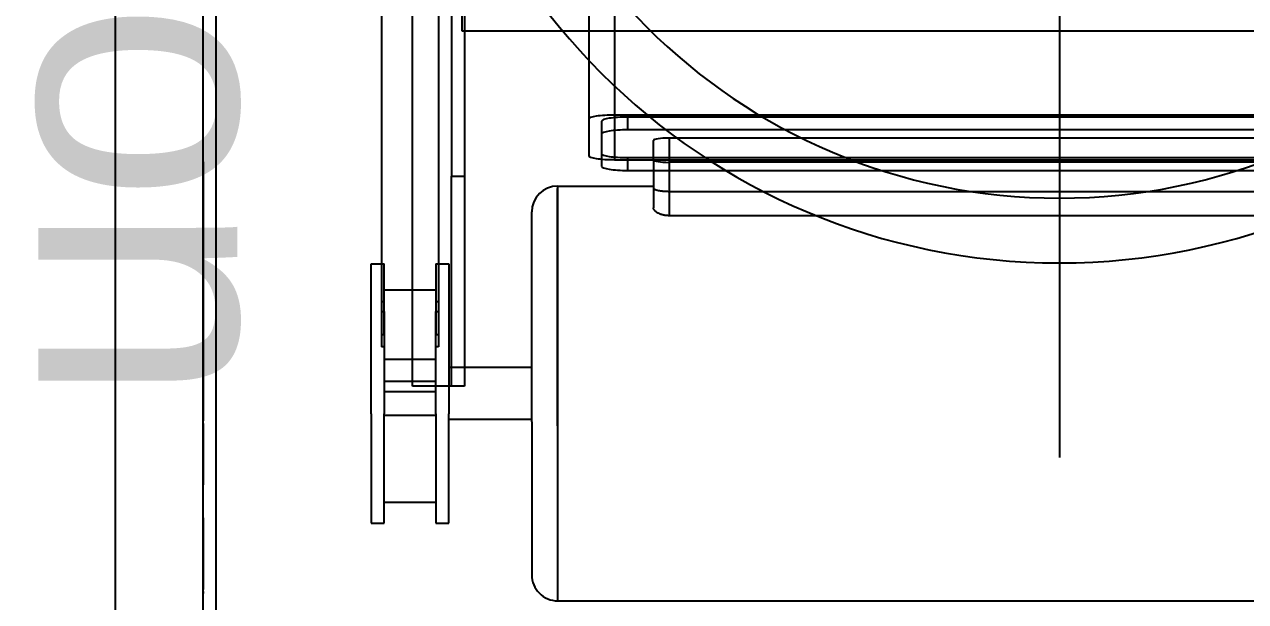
# Model space of a CAD drawing. Header units: millimetres. Extents: x 522027 to 600964, y -380282 to -298602.
# Drawn here: x 560991.7 to 561462.8, y -340154.8 to -339932.1 of the extents above; entities that cross this region are included whole.
import ezdxf

# ---------------------------------------------------------------- set-up
doc = ezdxf.new("R2010")
doc.units = ezdxf.units.MM
doc.layers.add('3-BAT C-Niveau -2', color=7, linetype='Continuous')
doc.layers.add('prlm-VMC', color=82, linetype='Continuous', lineweight=25)
doc.styles.add('Arial', font='arial.ttf')

msp = doc.modelspace()

# ---------------------------------------------------------------- linework, layer by layer
at = {"layer": 'prlm-VMC'}
for p, q in [((561391, -339178.89), (561391, -340099.13)), ((561065.71, -340238.63), (561065.71, -339364.63)), ((561141.46, -340071.63), (561141.46, -339396.63)), ((561060.71, -340174.43), (561060.71, -339428.83)), ((561065.71, -340174.43), (561065.71, -339428.83)), ((561160.46, -339642.63), (561160.46, -339934.63)), ((561129.46, -339721.74), (561129.46, -340056.44)), ((561151.46, -339721.74), (561151.46, -340056.44)), ((561156.46, -339778.4), (561156.46, -339990.63)), ((561161.46, -339834.79), (561161.46, -339990.63)), ((561026.71, -339909.63), (561026.71, -340181.51)), ((561209.41, -339920.55), (561209.41, -339934.63)), ((561219.41, -339917.16), (561219.41, -339967.09)), ((561160.46, -339934.63), (561609.96, -339934.63)), ((561209.41, -339934.63), (561209.41, -339982.73)), ((561219.41, -339934.63), (561219.41, -339984.3)), ((561551.01, -339967.09), (561219.41, -339967.09)), ((561224.41, -339967.87), (561224.41, -339972.81)), ((561546.01, -339967.87), (561224.41, -339967.87)), ((561214.41, -339969.44), (561214.41, -339981.95)), ((561546.01, -339972.81), (561224.41, -339972.81)), ((561234.41, -339984.39), (561234.41, -339976.88)), ((561240.41, -339975.94), (561240.41, -339996.52)), ((561240.41, -339975.94), (561530.01, -339975.94)), ((561214.41, -339981.95), (561214.41, -339986.89)), ((561060.71, -339985.19), (561060.7, -339985.19)), ((561060.7, -339985.19), (561060.71, -339985.19)), ((561060.7, -339985.19), (561060.7, -339985.19)), ((561060.7, -339985.19), (561060.7, -339987.25)), ((561060.71, -339987.25), (561060.7, -339987.25)), ((561060.7, -339987.25), (561060.7, -339991.22)), ((561219.41, -339984.3), (561551.01, -339984.3)), ((561224.41, -339983.51), (561224.41, -339988.45)), ((561224.41, -339983.51), (561546.01, -339983.51)), ((561234.41, -339984.39), (561234.41, -340002.84)), ((561240.41, -339985.32), (561240.41, -340005.91)), ((561530.01, -339985.32), (561240.41, -339985.32)), ((561060.71, -339988.28), (561060.7, -339988.28)), ((561060.71, -339988.57), (561060.7, -339988.57)), ((561060.7, -339989.11), (561060.71, -339989.11)), ((561060.71, -339989.5), (561060.7, -339989.5)), ((561060.71, -339989.5), (561060.7, -339989.5)), ((561060.71, -339989.71), (561060.7, -339989.71)), ((561060.71, -339989.71), (561060.7, -339989.71)), ((561060.71, -339990.5), (561060.7, -339990.5)), ((561060.71, -339990.55), (561060.7, -339990.55)), ((561060.71, -339990.86), (561060.7, -339990.86)), ((561060.71, -339990.93), (561060.7, -339990.93)), ((561060.71, -339991.01), (561060.7, -339991.01)), ((561060.71, -339991.01), (561060.7, -339991.01)), ((561060.71, -339991.22), (561060.7, -339991.22)), ((561060.7, -339991.22), (561060.7, -340011.56)), ((561060.71, -339991.32), (561060.7, -339991.32)), ((561060.71, -339991.32), (561060.7, -339991.32)), ((561156.46, -339990.63), (561161.46, -339990.63)), ((561156.46, -340071.63), (561156.46, -339990.63)), ((561161.46, -339990.63), (561161.46, -340071.63)), ((561224.41, -339988.45), (561546.01, -339988.45)), ((561060.71, -339992.14), (561060.7, -339992.14)), ((561060.71, -339994.69), (561060.7, -339994.69)), ((561060.71, -339994.69), (561060.7, -339994.69)), ((561060.7, -339994.69), (561060.71, -339994.69)), ((561060.71, -339994.96), (561060.7, -339994.96)), ((561060.71, -339994.96), (561060.7, -339994.96)), ((561060.71, -339994.96), (561060.7, -339994.96)), ((561060.71, -339995.02), (561060.7, -339995.02)), ((561060.71, -339995.09), (561060.7, -339995.09)), ((561060.71, -339995.46), (561060.7, -339995.46)), ((561197.44, -339994.46), (561197.44, -340153.48)), ((561197.44, -339994.46), (561234.41, -339994.46)), ((561197.44, -340086.98), (561197.44, -339995.45)), ((561234.41, -339995.33), (561234.42, -339995.37)), ((561234.42, -339995.37), (561234.44, -339995.41)), ((561234.44, -339995.41), (561234.46, -339995.46)), ((561234.46, -339995.46), (561234.5, -339995.5)), ((561234.5, -339995.5), (561234.56, -339995.54)), ((561234.56, -339995.54), (561234.62, -339995.59)), ((561234.62, -339995.59), (561234.7, -339995.63)), ((561234.7, -339995.63), (561234.78, -339995.68)), ((561234.78, -339995.68), (561234.88, -339995.73)), ((561234.88, -339995.73), (561234.99, -339995.77)), ((561234.99, -339995.77), (561235.11, -339995.82)), ((561235.11, -339995.82), (561235.24, -339995.87)), ((561235.24, -339995.87), (561235.38, -339995.91)), ((561235.38, -339995.91), (561235.53, -339995.96)), ((561235.53, -339995.96), (561235.69, -339996)), ((561235.69, -339996), (561235.86, -339996.04)), ((561235.86, -339996.04), (561236.04, -339996.09)), ((561236.04, -339996.09), (561236.22, -339996.13)), ((561236.22, -339996.13), (561236.41, -339996.16)), ((561236.41, -339996.16), (561236.61, -339996.2)), ((561236.61, -339996.2), (561236.82, -339996.24)), ((561236.82, -339996.24), (561237.04, -339996.28)), ((561237.04, -339996.28), (561237.27, -339996.31)), ((561237.27, -339996.31), (561237.5, -339996.34)), ((561237.5, -339996.34), (561237.75, -339996.37)), ((561237.75, -339996.37), (561238, -339996.4)), ((561238, -339996.4), (561238.26, -339996.42)), ((561238.26, -339996.42), (561238.52, -339996.45)), ((561238.52, -339996.45), (561238.79, -339996.47)), ((561238.79, -339996.47), (561239.06, -339996.48)), ((561239.06, -339996.48), (561239.33, -339996.5)), ((561239.33, -339996.5), (561239.6, -339996.51)), ((561239.6, -339996.51), (561239.88, -339996.51)), ((561239.88, -339996.51), (561240.15, -339996.52)), ((561240.15, -339996.52), (561240.41, -339996.52)), ((561240.41, -339996.52), (561530.01, -339996.52)), ((561187.44, -340005.32), (561187.44, -340004.46)), ((561187.44, -340085.41), (561187.44, -340005.32)), ((561234.42, -340002.96), (561234.41, -340002.84)), ((561234.44, -340003.08), (561234.42, -340002.96)), ((561234.46, -340003.21), (561234.44, -340003.08)), ((561234.5, -340003.33), (561234.46, -340003.21)), ((561234.56, -340003.46), (561234.5, -340003.33)), ((561234.62, -340003.58), (561234.56, -340003.46)), ((561234.7, -340003.71), (561234.62, -340003.58)), ((561234.78, -340003.84), (561234.7, -340003.71)), ((561234.88, -340003.96), (561234.78, -340003.84)), ((561234.99, -340004.09), (561234.88, -340003.96)), ((561235.11, -340004.21), (561234.99, -340004.09)), ((561235.24, -340004.33), (561235.11, -340004.21)), ((561235.38, -340004.44), (561235.24, -340004.33)), ((561235.53, -340004.56), (561235.38, -340004.44)), ((561235.69, -340004.67), (561235.53, -340004.56)), ((561235.86, -340004.78), (561235.69, -340004.67)), ((561236.04, -340004.88), (561235.86, -340004.78)), ((561236.22, -340004.98), (561236.04, -340004.88)), ((561236.41, -340005.07), (561236.22, -340004.98)), ((561236.61, -340005.16), (561236.41, -340005.07)), ((561236.82, -340005.25), (561236.61, -340005.16)), ((561237.04, -340005.34), (561236.82, -340005.25)), ((561237.27, -340005.42), (561237.04, -340005.34)), ((561237.5, -340005.49), (561237.27, -340005.42)), ((561237.75, -340005.56), (561237.5, -340005.49)), ((561238, -340005.63), (561237.75, -340005.56)), ((561238.26, -340005.68), (561238, -340005.63)), ((561238.52, -340005.74), (561238.26, -340005.68)), ((561238.79, -340005.78), (561238.52, -340005.74)), ((561239.06, -340005.82), (561238.79, -340005.78)), ((561239.33, -340005.85), (561239.06, -340005.82)), ((561239.6, -340005.88), (561239.33, -340005.85)), ((561239.88, -340005.89), (561239.6, -340005.88)), ((561240.15, -340005.9), (561239.88, -340005.89)), ((561240.41, -340005.91), (561240.15, -340005.9)), ((561530.01, -340005.91), (561240.41, -340005.91)), ((561060.71, -340007.98), (561060.7, -340007.98)), ((561060.71, -340007.98), (561060.7, -340007.98)), ((561060.7, -340008.11), (561060.71, -340008.11)), ((561060.7, -340008.11), (561060.7, -340008.75)), ((561060.71, -340008.36), (561060.7, -340008.36)), ((561060.71, -340008.49), (561060.7, -340008.49)), ((561060.71, -340008.75), (561060.7, -340008.75)), ((561060.71, -340008.75), (561060.7, -340008.75)), ((561060.7, -340008.75), (561060.7, -340011.16)), ((561060.71, -340009.09), (561060.7, -340009.09)), ((561060.71, -340009.82), (561060.7, -340009.82)), ((561060.71, -340010.01), (561060.7, -340010.01)), ((561060.71, -340010.46), (561060.7, -340010.46)), ((561060.71, -340010.46), (561060.7, -340010.46)), ((561060.71, -340011.16), (561060.7, -340011.16)), ((561060.71, -340011.16), (561060.7, -340011.16)), ((561060.7, -340011.16), (561060.7, -340011.28)), ((561060.71, -340011.28), (561060.7, -340011.28)), ((561060.71, -340011.28), (561060.7, -340011.28)), ((561060.7, -340011.28), (561060.7, -340011.31)), ((561060.71, -340011.31), (561060.7, -340011.31)), ((561060.71, -340011.31), (561060.7, -340011.31)), ((561060.7, -340011.31), (561060.7, -340011.94)), ((561060.71, -340011.32), (561060.7, -340011.32)), ((561060.71, -340011.56), (561060.7, -340011.56)), ((561060.7, -340011.56), (561060.7, -340012.01)), ((561060.71, -340011.72), (561060.7, -340011.72)), ((561060.71, -340011.89), (561060.7, -340011.89)), ((561060.71, -340011.94), (561060.7, -340011.94)), ((561060.71, -340011.94), (561060.7, -340011.94)), ((561060.7, -340011.94), (561060.7, -340023.7)), ((561060.71, -340012.01), (561060.7, -340012.01)), ((561060.7, -340012.01), (561060.7, -340013.23)), ((561060.71, -340012.39), (561060.7, -340012.39)), ((561060.71, -340013.11), (561060.7, -340013.11)), ((561060.71, -340013.23), (561060.7, -340013.23)), ((561060.7, -340013.23), (561060.7, -340013.54)), ((561060.71, -340013.54), (561060.7, -340013.54)), ((561060.71, -340019.72), (561060.7, -340019.72)), ((561060.7, -340022.87), (561060.71, -340022.87)), ((561060.7, -340022.87), (561060.7, -340023.34)), ((561060.71, -340023.34), (561060.7, -340023.34)), ((561060.71, -340023.34), (561060.7, -340023.34)), ((561060.7, -340023.34), (561060.7, -340032.89)), ((561060.71, -340023.6), (561060.7, -340023.6)), ((561060.71, -340023.7), (561060.7, -340023.7)), ((561060.7, -340023.7), (561060.7, -340023.94)), ((561060.71, -340023.94), (561060.7, -340023.94)), ((561060.7, -340023.94), (561060.7, -340024.64)), ((561060.71, -340024.04), (561060.7, -340024.04)), ((561060.71, -340024.64), (561060.7, -340024.64)), ((561125.46, -340082.28), (561125.46, -340024.46)), ((561125.46, -340024.46), (561126.3, -340024.46)), ((561126.3, -340024.46), (561127.13, -340024.46)), ((561127.13, -340024.46), (561127.96, -340024.46)), ((561127.96, -340024.46), (561128.8, -340024.46)), ((561128.8, -340024.46), (561129.63, -340024.46)), ((561129.63, -340024.46), (561130.46, -340024.46)), ((561130.46, -340051.75), (561130.46, -340024.46)), ((561150.46, -340024.46), (561150.46, -340051.75)), ((561150.46, -340024.46), (561151.3, -340024.46)), ((561151.3, -340024.46), (561152.13, -340024.46)), ((561152.13, -340024.46), (561152.96, -340024.46)), ((561152.96, -340024.46), (561153.8, -340024.46)), ((561153.8, -340024.46), (561154.63, -340024.46)), ((561154.63, -340024.46), (561155.46, -340024.46)), ((561155.46, -340024.46), (561155.46, -340082.28)), ((561060.71, -340025.49), (561060.7, -340025.49)), ((561060.71, -340026.16), (561060.7, -340026.16)), ((561060.7, -340026.68), (561060.71, -340026.68)), ((561060.71, -340026.68), (561060.7, -340026.68)), ((561060.71, -340027.17), (561060.7, -340027.17)), ((561060.71, -340027.17), (561060.7, -340027.17)), ((561060.71, -340027.53), (561060.7, -340027.53)), ((561060.71, -340029.17), (561060.7, -340029.17)), ((561060.71, -340029.17), (561060.7, -340029.17)), ((561060.7, -340029.17), (561060.7, -340035.33)), ((561060.71, -340032.89), (561060.7, -340032.89)), ((561060.7, -340032.89), (561060.7, -340040.06)), ((561130.46, -340051.75), (561130.46, -340034.46)), ((561130.46, -340034.46), (561133.8, -340034.46)), ((561133.8, -340034.46), (561137.13, -340034.46)), ((561137.13, -340034.46), (561140.46, -340034.46)), ((561140.46, -340034.46), (561143.8, -340034.46)), ((561143.8, -340034.46), (561147.13, -340034.46)), ((561147.13, -340034.46), (561150.46, -340034.46)), ((561150.46, -340034.46), (561150.46, -340052.04)), ((561060.71, -340034.63), (561060.7, -340034.63)), ((561060.71, -340034.82), (561060.7, -340034.82)), ((561060.71, -340035), (561060.7, -340035)), ((561060.71, -340035.33), (561060.7, -340035.33)), ((561060.71, -340035.33), (561060.7, -340035.33)), ((561060.71, -340035.38), (561060.7, -340035.38)), ((561060.71, -340035.38), (561060.7, -340035.38)), ((561060.71, -340035.69), (561060.7, -340035.69)), ((561060.71, -340037.78), (561060.7, -340037.78)), ((561060.71, -340037.78), (561060.7, -340037.78)), ((561060.7, -340038.25), (561060.71, -340038.25)), ((561060.71, -340038.34), (561060.7, -340038.34)), ((561060.71, -340038.34), (561060.7, -340038.34)), ((561130.46, -340039.1), (561129.46, -340039.1)), ((561151.46, -340039.1), (561150.46, -340039.1)), ((561060.71, -340039.92), (561060.7, -340039.92)), ((561060.71, -340040.06), (561060.7, -340040.06)), ((561060.7, -340040.06), (561060.7, -340040.85)), ((561060.71, -340040.27), (561060.7, -340040.27)), ((561060.71, -340040.85), (561060.7, -340040.85)), ((561060.7, -340040.85), (561060.7, -340041.04)), ((561060.71, -340041.04), (561060.7, -340041.04)), ((561060.7, -340041.04), (561060.7, -340041.5)), ((561060.71, -340041.5), (561060.7, -340041.5)), ((561060.7, -340041.5), (561060.7, -340045.04)), ((561060.71, -340043), (561060.7, -340043)), ((561129.46, -340042.91), (561130.46, -340042.91)), ((561130.46, -340042.91), (561130.46, -340056.44)), ((561150.46, -340042.91), (561151.46, -340042.91)), ((561150.46, -340056.44), (561150.46, -340042.91)), ((561060.71, -340045.04), (561060.7, -340045.04)), ((561060.7, -340045.04), (561060.7, -340045.47)), ((561060.71, -340045.31), (561060.7, -340045.31)), ((561060.71, -340045.47), (561060.7, -340045.47)), ((561060.7, -340045.47), (561060.7, -340045.78)), ((561060.7, -340045.78), (561060.71, -340045.78)), ((561060.7, -340045.78), (561060.7, -340045.88)), ((561060.71, -340045.82), (561060.7, -340045.82)), ((561060.71, -340045.86), (561060.7, -340045.86)), ((561060.71, -340045.88), (561060.7, -340045.88)), ((561060.7, -340045.88), (561060.7, -340048.8)), ((561060.71, -340046.26), (561060.7, -340046.26)), ((561060.71, -340046.73), (561060.7, -340046.73)), ((561060.71, -340047.64), (561060.7, -340047.64)), ((561060.71, -340048.49), (561060.7, -340048.49)), ((561060.71, -340048.58), (561060.7, -340048.58)), ((561060.71, -340048.79), (561060.7, -340048.79)), ((561060.71, -340048.8), (561060.7, -340048.8)), ((561060.7, -340048.8), (561060.7, -340049.17)), ((561060.71, -340048.96), (561060.7, -340048.96)), ((561060.71, -340049.17), (561060.7, -340049.17)), ((561060.7, -340049.17), (561060.7, -340056.67)), ((561129.46, -340051.75), (561130.46, -340051.75)), ((561130.46, -340051.75), (561130.46, -340073.69)), ((561150.46, -340051.75), (561151.46, -340051.75)), ((561150.46, -340073.69), (561150.46, -340051.75)), ((561060.71, -340056.67), (561060.7, -340056.67)), ((561060.7, -340056.67), (561060.7, -340061.54)), ((561060.71, -340057.49), (561060.7, -340057.49)), ((561130.46, -340056.44), (561129.46, -340056.44)), ((561130.46, -340056.44), (561130.46, -340082.28)), ((561151.46, -340056.44), (561150.46, -340056.44)), ((561150.46, -340082.28), (561150.46, -340056.44)), ((561060.71, -340059.59), (561060.7, -340059.59)), ((561060.71, -340060.13), (561060.7, -340060.13)), ((561060.71, -340061.54), (561060.7, -340061.54)), ((561060.7, -340061.54), (561060.7, -340062.34)), ((561060.71, -340061.7), (561060.7, -340061.7)), ((561060.71, -340062.34), (561060.7, -340062.34)), ((561060.7, -340062.34), (561060.7, -340062.94)), ((561150.46, -340061.37), (561130.46, -340061.37)), ((561060.71, -340062.94), (561060.7, -340062.94)), ((561060.7, -340062.94), (561060.7, -340064.46)), ((561060.71, -340064.46), (561060.7, -340064.46)), ((561060.7, -340064.46), (561060.7, -340065.29)), ((561060.71, -340065.29), (561060.7, -340065.29)), ((561060.7, -340065.29), (561060.7, -340067.21)), ((561060.71, -340066.7), (561060.7, -340066.7)), ((561060.71, -340067.21), (561060.7, -340067.21)), ((561060.7, -340067.21), (561060.7, -340067.76)), ((561187.44, -340064.46), (561155.46, -340064.46)), ((561060.71, -340067.76), (561060.7, -340067.76)), ((561060.7, -340067.76), (561060.7, -340072.54)), ((561060.71, -340070.8), (561060.7, -340070.8)), ((561150.46, -340069.87), (561130.46, -340069.87)), ((561156.46, -340071.63), (561141.46, -340071.63)), ((561161.46, -340071.63), (561156.46, -340071.63)), ((561060.71, -340072.54), (561060.7, -340072.54)), ((561060.7, -340072.54), (561060.7, -340079.76)), ((561060.71, -340072.91), (561060.7, -340072.91)), ((561060.71, -340074.38), (561060.7, -340074.38)), ((561060.71, -340074.89), (561060.7, -340074.89)), ((561060.7, -340075.2), (561060.71, -340075.2)), ((561060.71, -340075.22), (561060.7, -340075.22)), ((561060.71, -340075.8), (561060.7, -340075.8)), ((561060.71, -340075.8), (561060.7, -340075.8)), ((561060.71, -340075.84), (561060.7, -340075.84)), ((561060.71, -340075.84), (561060.7, -340075.84)), ((561130.46, -340073.69), (561150.46, -340073.69)), ((561060.71, -340079.76), (561060.7, -340079.76)), ((561060.7, -340079.76), (561060.7, -340085.03)), ((561060.71, -340080.4), (561060.7, -340080.4)), ((561060.71, -340085.01), (561060.7, -340085.01)), ((561060.71, -340085.03), (561060.7, -340085.03)), ((561060.7, -340086.03), (561060.7, -340085.03)), ((561060.71, -340086.03), (561060.7, -340086.03)), ((561060.7, -340086.03), (561060.7, -340089.99)), ((561125.46, -340082.28), (561125.46, -340124.46)), ((561130.46, -340124.46), (561130.46, -340082.28)), ((561150.46, -340083), (561130.46, -340083)), ((561150.46, -340082.28), (561150.46, -340124.46)), ((561155.46, -340124.46), (561155.46, -340082.28)), ((561155.46, -340084.46), (561187.44, -340084.46)), ((561187.44, -340085.41), (561187.44, -340144.46)), ((561060.71, -340089.99), (561060.7, -340089.99)), ((561060.7, -340089.99), (561060.7, -340090.49)), ((561060.71, -340090.49), (561060.7, -340090.49)), ((561060.7, -340090.49), (561060.7, -340094.58)), ((561197.44, -340086.98), (561197.44, -340154.46)), ((561060.71, -340091.28), (561060.7, -340091.28)), ((561060.7, -340093.71), (561060.71, -340093.71)), ((561060.71, -340093.76), (561060.7, -340093.76)), ((561060.71, -340093.76), (561060.7, -340093.76)), ((561060.71, -340094.55), (561060.7, -340094.55)), ((561060.71, -340094.58), (561060.7, -340094.58)), ((561060.7, -340094.58), (561060.7, -340101.63)), ((561060.71, -340095.39), (561060.7, -340095.39)), ((561060.71, -340095.39), (561060.7, -340095.39)), ((561060.71, -340095.44), (561060.7, -340095.44)), ((561060.71, -340095.5), (561060.7, -340095.5)), ((561060.71, -340095.5), (561060.7, -340095.5)), ((561060.71, -340098.29), (561060.71, -340095.44)), ((561060.71, -340098.29), (561060.7, -340098.29)), ((561060.71, -340098.82), (561060.7, -340098.82)), ((561060.71, -340099.96), (561060.7, -340099.96)), ((561060.71, -340099.96), (561060.71, -340098.29)), ((561060.71, -340100.81), (561060.71, -340099.96)), ((561060.71, -340100.5), (561060.7, -340100.5)), ((561060.71, -340100.5), (561060.7, -340100.5)), ((561060.71, -340100.81), (561060.7, -340100.81)), ((561060.7, -340101.32), (561060.71, -340101.32)), ((561060.71, -340101.63), (561060.7, -340101.63)), ((561060.7, -340101.63), (561060.7, -340103.17)), ((561060.71, -340102.94), (561060.7, -340102.94)), ((561060.71, -340103.17), (561060.7, -340103.17)), ((561060.7, -340103.17), (561060.7, -340103.49)), ((561060.71, -340103.49), (561060.7, -340103.49)), ((561060.7, -340103.49), (561060.7, -340104.08)), ((561060.71, -340103.79), (561060.7, -340103.79)), ((561060.7, -340104.08), (561060.7, -340105.25)), ((561060.71, -340104.08), (561060.7, -340104.08)), ((561060.71, -340101.32), (561060.71, -340100.81)), ((561060.71, -340105.25), (561060.7, -340105.25)), ((561060.7, -340105.25), (561060.7, -340105.57)), ((561060.71, -340105.57), (561060.7, -340105.57)), ((561060.7, -340105.57), (561060.7, -340108.33)), ((561060.71, -340108.33), (561060.7, -340108.33)), ((561060.7, -340108.33), (561060.7, -340109.3)), ((561060.71, -340108.74), (561060.7, -340108.74)), ((561060.71, -340109.3), (561060.7, -340109.3)), ((561060.7, -340109.3), (561060.7, -340109.71)), ((561060.71, -340109.71), (561060.7, -340109.71)), ((561130.46, -340116.46), (561133.8, -340116.46)), ((561133.8, -340116.46), (561137.13, -340116.46)), ((561137.13, -340116.46), (561140.46, -340116.46)), ((561140.46, -340116.46), (561143.8, -340116.46)), ((561143.8, -340116.46), (561147.13, -340116.46)), ((561147.13, -340116.46), (561150.46, -340116.46)), ((561060.7, -340122.46), (561060.71, -340122.46)), ((561060.7, -340122.46), (561060.7, -340123.35)), ((561060.71, -340123.35), (561060.7, -340123.35)), ((561060.7, -340123.35), (561060.7, -340126.77)), ((561060.7, -340123.69), (561060.71, -340123.69)), ((561060.71, -340123.7), (561060.7, -340123.7)), ((561060.71, -340123.7), (561060.7, -340123.7)), ((561060.71, -340124.18), (561060.7, -340124.18)), ((561060.71, -340125.39), (561060.7, -340125.39)), ((561060.71, -340126.77), (561060.7, -340126.77)), ((561060.7, -340126.77), (561060.7, -340137.57)), ((561125.46, -340124.46), (561126.3, -340124.46)), ((561126.3, -340124.46), (561127.13, -340124.46)), ((561127.13, -340124.46), (561127.96, -340124.46)), ((561127.96, -340124.46), (561128.8, -340124.46)), ((561128.8, -340124.46), (561129.63, -340124.46)), ((561129.63, -340124.46), (561130.46, -340124.46)), ((561150.46, -340124.46), (561151.3, -340124.46)), ((561151.3, -340124.46), (561152.13, -340124.46)), ((561152.13, -340124.46), (561152.96, -340124.46)), ((561152.96, -340124.46), (561153.8, -340124.46)), ((561153.8, -340124.46), (561154.63, -340124.46)), ((561154.63, -340124.46), (561155.46, -340124.46)), ((561060.71, -340129.55), (561060.7, -340129.55)), ((561060.71, -340131.07), (561060.7, -340131.07)), ((561060.71, -340131.09), (561060.7, -340131.09)), ((561060.71, -340131.55), (561060.7, -340131.55)), ((561060.71, -340131.55), (561060.7, -340131.55)), ((561060.71, -340131.09), (561060.71, -340131.07)), ((561060.71, -340137.95), (561060.71, -340131.09)), ((561060.71, -340137.57), (561060.7, -340137.57)), ((561060.7, -340137.57), (561060.7, -340140.01)), ((561060.71, -340137.95), (561060.7, -340137.95)), ((561060.71, -340139.15), (561060.71, -340137.95)), ((561060.71, -340139.15), (561060.7, -340139.15)), ((561060.71, -340140.01), (561060.7, -340140.01)), ((561060.7, -340140.01), (561060.7, -340146.62)), ((561060.71, -340143.23), (561060.71, -340139.15)), ((561060.71, -340142.92), (561060.7, -340142.92)), ((561060.71, -340142.92), (561060.7, -340142.92)), ((561060.71, -340143.23), (561060.7, -340143.23)), ((561060.7, -340143.24), (561060.71, -340143.24)), ((561060.71, -340144.75), (561060.7, -340144.75)), ((561060.71, -340145.18), (561060.7, -340145.18)), ((561060.71, -340146.62), (561060.7, -340146.62)), ((561060.7, -340146.62), (561060.7, -340146.99)), ((561060.71, -340146.99), (561060.7, -340146.99)), ((561060.7, -340146.99), (561060.7, -340150.06)), ((561060.71, -340143.24), (561060.71, -340143.23)), ((561060.71, -340148.77), (561060.7, -340148.77)), ((561060.71, -340148.77), (561060.7, -340148.77)), ((561060.7, -340148.77), (561060.71, -340148.77)), ((561060.71, -340149.06), (561060.7, -340149.06)), ((561060.71, -340149.14), (561060.7, -340149.14)), ((561060.71, -340149.28), (561060.7, -340149.28)), ((561060.71, -340149.97), (561060.7, -340149.97)), ((561060.71, -340150.06), (561060.7, -340150.06)), ((561060.7, -340150.88), (561060.7, -340150.06)), ((561060.71, -340150.88), (561060.7, -340150.88)), ((561060.7, -340150.88), (561060.7, -340151.69)), ((561060.71, -340151.69), (561060.7, -340151.69)), ((561060.7, -340151.88), (561060.7, -340151.69)), ((561060.71, -340151.88), (561060.7, -340151.88)), ((561197.44, -340154.46), (561260.03, -340154.46)), ((561260.03, -340154.46), (561322.62, -340154.46)), ((561322.62, -340154.46), (561385.21, -340154.46)), ((561385.21, -340154.46), (561447.81, -340154.46)), ((561447.81, -340154.46), (561510.4, -340154.46))]:
    msp.add_line(p, q, dxfattribs=at)
for centre, radius, start, end in [((561391, -339774.13), 250, 180, 0), ((561391, -339774.13), 225, 180, 0), ((561197.44, -340004.46), 10, 90, 180), ((561197.44, -340144.46), 10, 180, 270.0001)]:
    msp.add_arc(centre, radius, start, end, dxfattribs=at)
for centre, major_axis, start_param, end_param in [((561219.41, -339968.65), (10, 0), 1.570796, 3.141593), ((561224.41, -339969.44), (10, 0), 1.570796, 3.141593), ((561224.41, -339974.37), (10, 0), 1.570796, 3.141593), ((561240.41, -339976.88), (-6, 0), -1.570796, 0), ((561224.41, -339981.95), (10, 0), -3.141593, -1.570796), ((561219.41, -339982.73), (10, 0), -3.141593, -1.570796), ((561224.41, -339986.89), (10, 0), -3.141593, -1.570796), ((561240.41, -339984.39), (-6, 0), 0, 1.570796)]:
    msp.add_ellipse(centre, major_axis=major_axis, ratio=0.156434, start_param=start_param, end_param=end_param, dxfattribs=at)

# ---------------------------------------------------------------- texts
at = {"layer": '3-BAT C-Niveau -2', "insert": (561097.06, -339709.71), "char_height": 100, "attachment_point": 2, "rotation": 270, "line_spacing_factor": 0.834288, "style": 'Arial'}
msp.add_mtext('Socle béton\\P+ résilient', dxfattribs=at)

doc.saveas('drawing.dxf')
